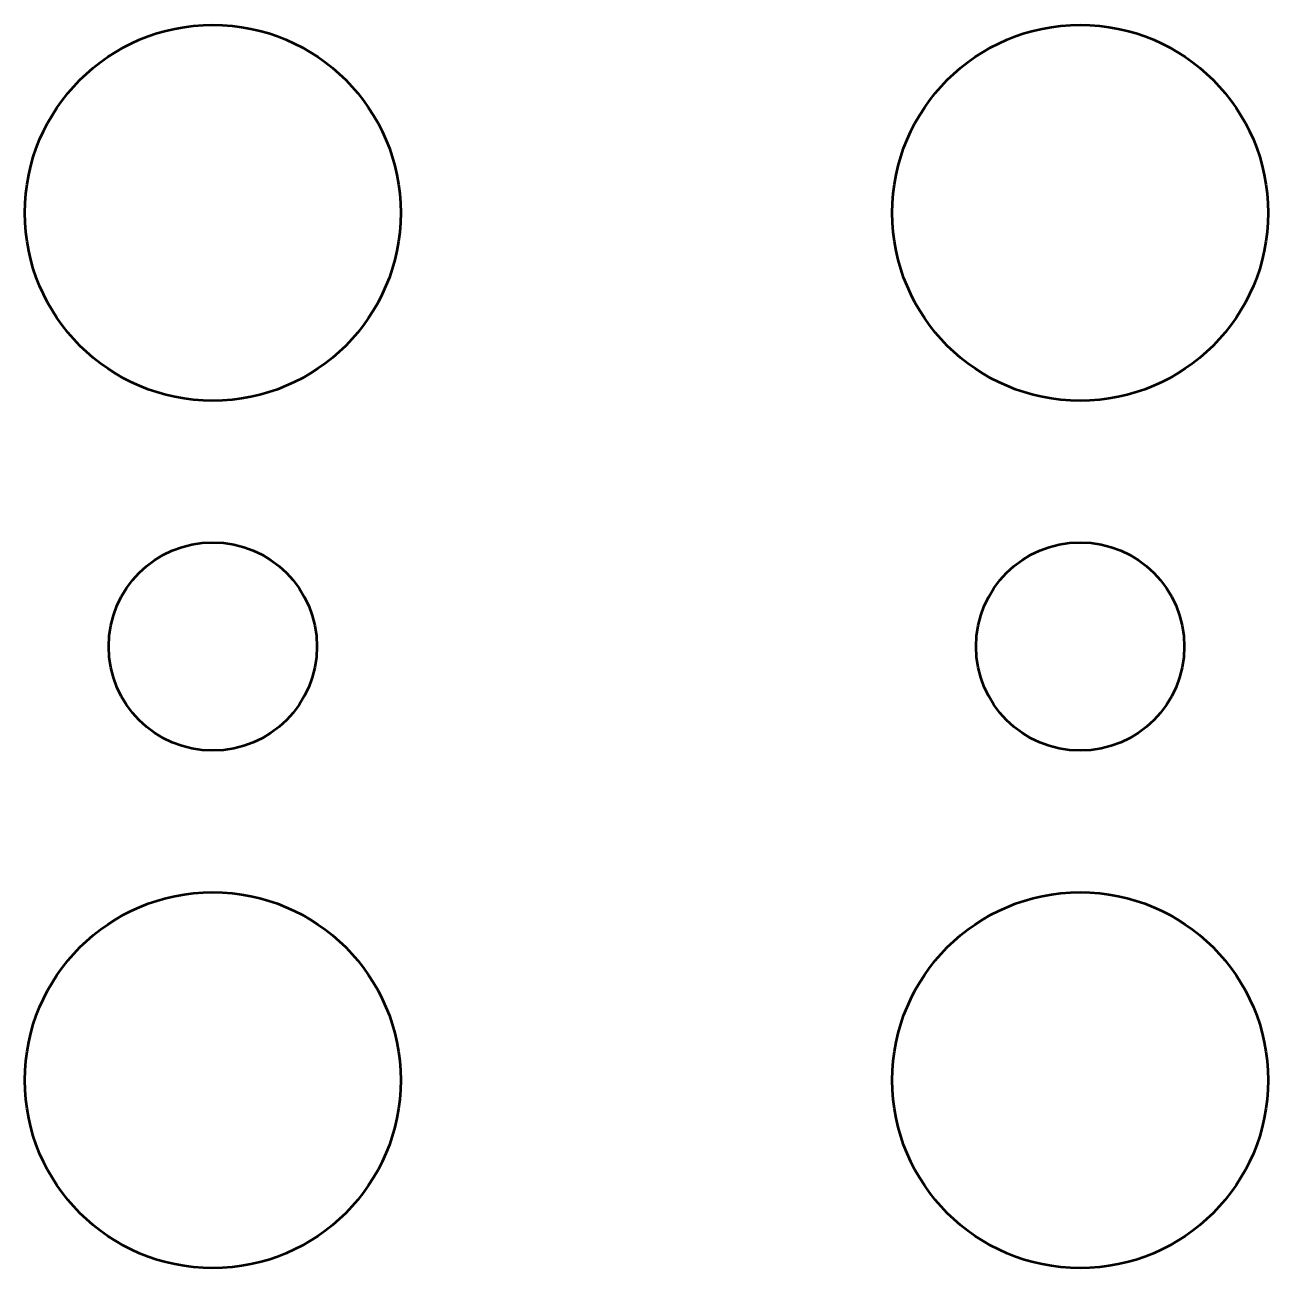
# Model space of a CAD drawing. Header units: centimetres. Extents: x -11.07 to -8.93, y -11.07 to -8.93.
import ezdxf

# ---------------------------------------------------------------- set-up
doc = ezdxf.new("R2010")
doc.units = ezdxf.units.CM
doc.header["$MEASUREMENT"] = 0
doc.layers.add('Layer 1', color=7, linetype='Continuous')

msp = doc.modelspace()

# ---------------------------------------------------------------- linework, layer by layer
at = {"layer": 'Layer 1', "lineweight": 53}
for centre, major_axis in [((-10.75, -9.25), (0, 0.325)), ((-9.25, -9.25), (0, 0.325)), ((-10.75, -10), (0, 0.18)), ((-9.25, -10), (0, 0.18)), ((-10.75, -10.75), (0, 0.325)), ((-9.25, -10.75), (0, 0.325))]:
    msp.add_ellipse(centre, major_axis=major_axis, ratio=1, dxfattribs=at)

doc.saveas('drawing.dxf')
